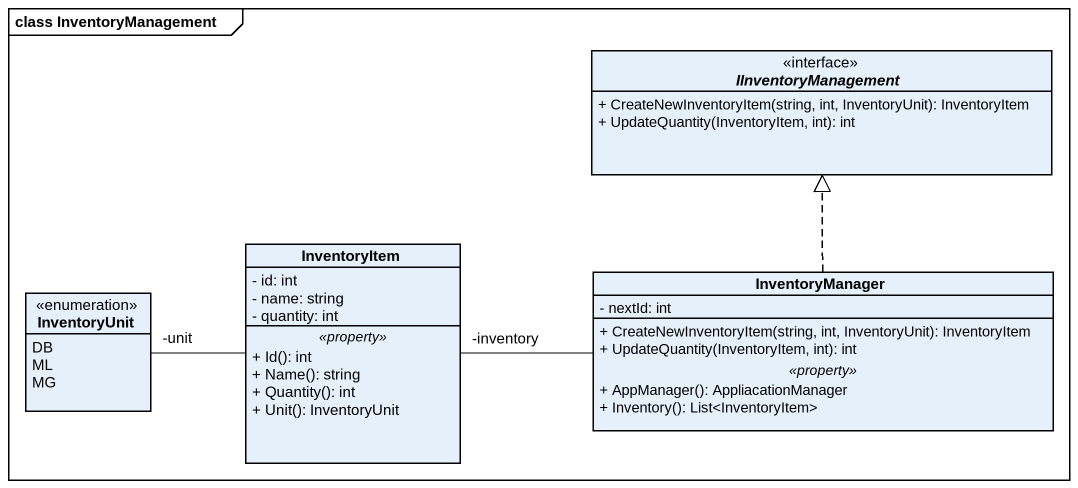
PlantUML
@startuml
mainframe class InventoryManagement
hide circle
hide empty members
skinparam classAttributeIconSize 0
interface IInventoryManagement <<interface>> {
  + CreateNewInventoryItem(string, int, InventoryUnit): InventoryItem
  + UpdateQuantity(InventoryItem, int): int
}
class InventoryItem {
  - id: int
  - name: string
  - quantity: int
  .. <<property>> ..
  + Id(): int
  + Name(): string
  + Quantity(): int
  + Unit(): InventoryUnit
}
enum InventoryUnit {
  DB
  ML
  MG
}
class InventoryManager {
  - nextId: int
  --
  + CreateNewInventoryItem(string, int, InventoryUnit): InventoryItem
  + UpdateQuantity(InventoryItem, int): int
  .. <<property>> ..
  + AppManager(): AppliacationManager
  + Inventory(): List<InventoryItem>
}
InventoryItem -left- "-unit" InventoryUnit
InventoryManager .up.|> IInventoryManagement
InventoryManager -left- "-inventory" InventoryItem
@enduml
